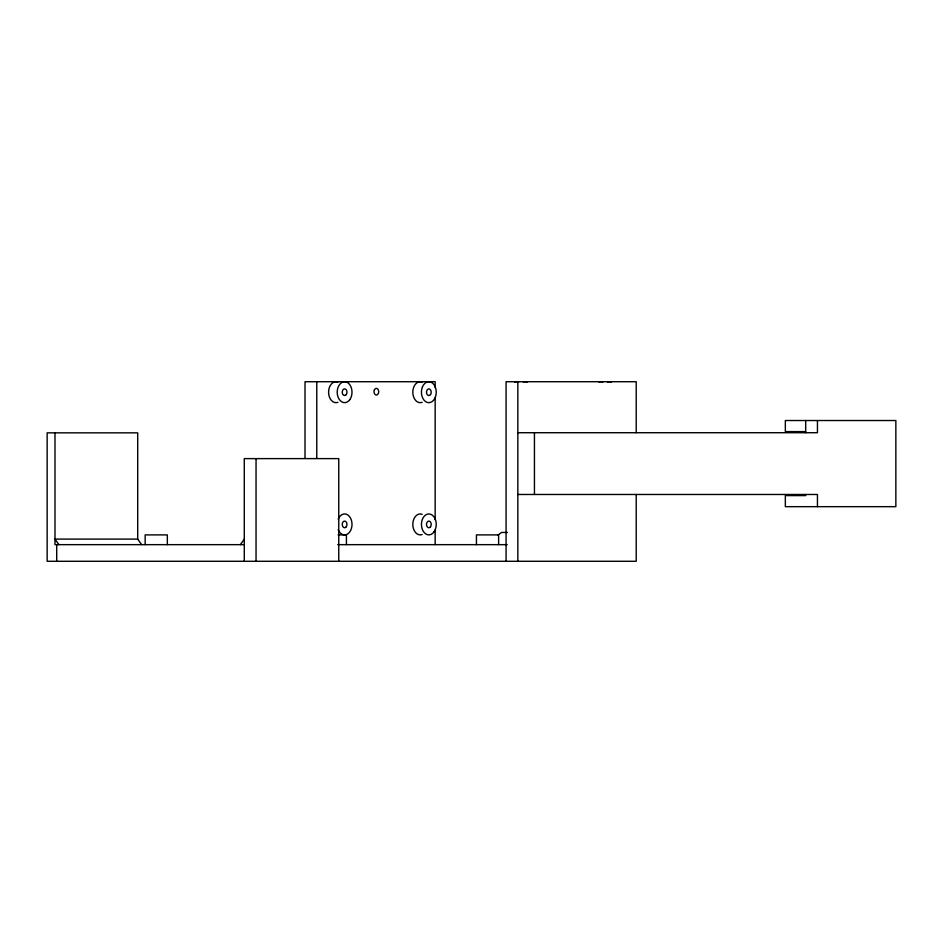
<?xml version="1.0" encoding="UTF-8"?>
<svg xmlns="http://www.w3.org/2000/svg" width="943" height="943" viewBox="0 0 943 943"><rect width="100%" height="100%" fill="white"/><g stroke="black" fill="none" stroke-linecap="round" stroke-linejoin="round"><path stroke-width="1.41" d="M240.371 544.653L244.284 539.101M497.998 535.07L501.535 532.453L507.417 532.453M805.687 431.611L785.342 431.611L785.342 420.519L895.85 420.519L895.85 506.674L785.342 506.674L785.342 495.594L805.687 495.594L805.687 494.474M517.837 432.719L817.451 432.719L817.451 420.519M517.837 494.474L817.451 494.474L817.451 506.674M338.077 534.893L346.423 534.893L346.423 544.653M141.627 544.653L137.702 539.101L54.989 539.101L58.914 544.653M244.284 544.653L54.989 544.653L54.989 432.837M337.688 544.653L507.24 544.653M805.687 420.519L805.687 432.719M636.219 432.719L636.219 381.715L506.073 381.715L506.073 561.285M636.219 494.474L636.219 561.285L47.15 561.285L47.15 432.837L137.702 432.837L137.702 539.101M534.445 432.719L534.445 494.474M517.837 381.715L517.837 561.285M498.623 544.653L498.623 534.893L476.439 534.893L476.439 544.653M435.159 387.585L435.159 381.715L305.013 381.715L305.013 458.251M435.159 397.863L435.159 519.699M435.159 529.978L435.159 544.653M338.761 561.285L338.761 458.616L244.284 458.616L244.284 561.285M316.777 381.715L316.777 458.05M256.048 458.616L256.048 561.285M167.335 544.653L167.335 534.893L145.163 534.893L145.163 544.653M56.71 544.653L56.71 561.285M338.183 519.18A10.479 7.414 -90 0 1 349.37 516.387A10.479 7.414 -90 0 1 349.37 532.441A10.479 7.414 -90 0 1 338.183 529.66M422.146 402.319A10.479 7.414 90 0 1 412.81 392.194A10.479 7.414 90 0 1 422.146 382.08M337.9 402.319A10.479 7.414 -90 0 1 328.577 392.194A10.479 7.414 -90 0 1 337.9 382.08M422.146 534.54A10.479 7.414 -90 0 1 412.81 524.414A10.479 7.414 -90 0 1 422.146 514.3M523.365 382.08A10.479 7.414 -90 0 1 527.196 382.08M514.737 382.08A10.479 7.414 -90 0 1 518.579 382.08M607.61 382.08A10.479 7.414 -90 0 1 611.441 382.08M598.982 382.08A10.479 7.414 90 0 1 602.813 382.08M346.27 526.772A3.324 2.357 -90 0 0 345.209 521.208A3.324 2.357 -90 0 0 342.333 525.275A3.324 2.357 -90 0 0 346.27 526.772M430.515 394.551A3.324 2.357 -90 0 0 429.454 388.988A3.324 2.357 -90 0 0 426.578 393.054A3.324 2.357 -90 0 0 430.515 394.551M422.429 386.96A10.479 7.414 90 0 0 428.841 402.673A10.479 7.414 90 0 0 435.265 386.96A10.479 7.414 90 0 0 422.429 386.96M374.324 390.037A3.324 2.357 90 0 0 376.351 395.023A3.324 2.357 90 0 0 378.391 390.037A3.324 2.357 90 0 0 374.324 390.037M434.086 531.828A10.479 7.414 -90 0 0 430.762 514.3A10.479 7.414 -90 0 0 421.686 527.125A10.479 7.414 -90 0 0 434.086 531.828M430.515 526.772A3.324 2.357 -90 0 0 429.454 521.208A3.324 2.357 -90 0 0 426.578 525.275A3.324 2.357 -90 0 0 430.515 526.772M349.841 399.608A10.479 7.414 -90 0 0 346.517 382.08A10.479 7.414 -90 0 0 337.453 394.905A10.479 7.414 -90 0 0 349.841 399.608M346.27 394.551A3.324 2.357 -90 0 0 345.209 388.988A3.324 2.357 -90 0 0 342.333 393.054A3.324 2.357 -90 0 0 346.27 394.551"/></g></svg>
